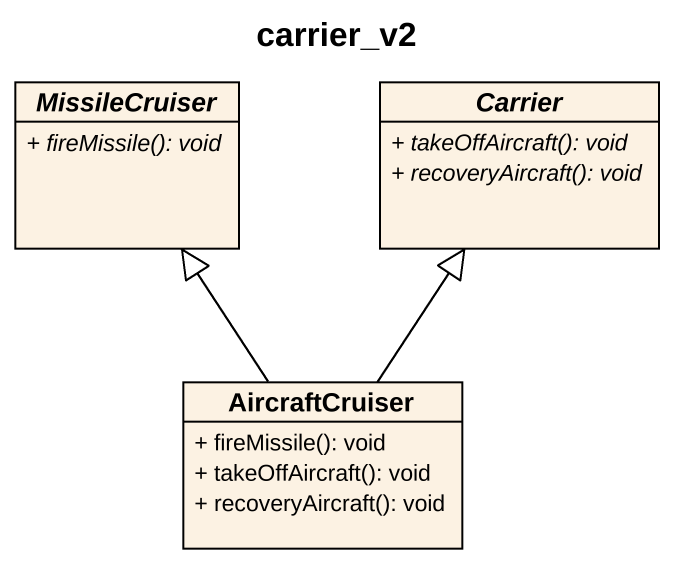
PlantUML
@startuml
title carrier_v2
hide circle
hide empty members
skinparam classAttributeIconSize 0
abstract class MissileCruiser {
  {abstract} + fireMissile(): void
}
abstract class Carrier {
  {abstract} + takeOffAircraft(): void
  {abstract} + recoveryAircraft(): void
}
class AircraftCruiser {
  + fireMissile(): void
  + takeOffAircraft(): void
  + recoveryAircraft(): void
}
AircraftCruiser -up-|> MissileCruiser
AircraftCruiser -up-|> Carrier
@enduml
